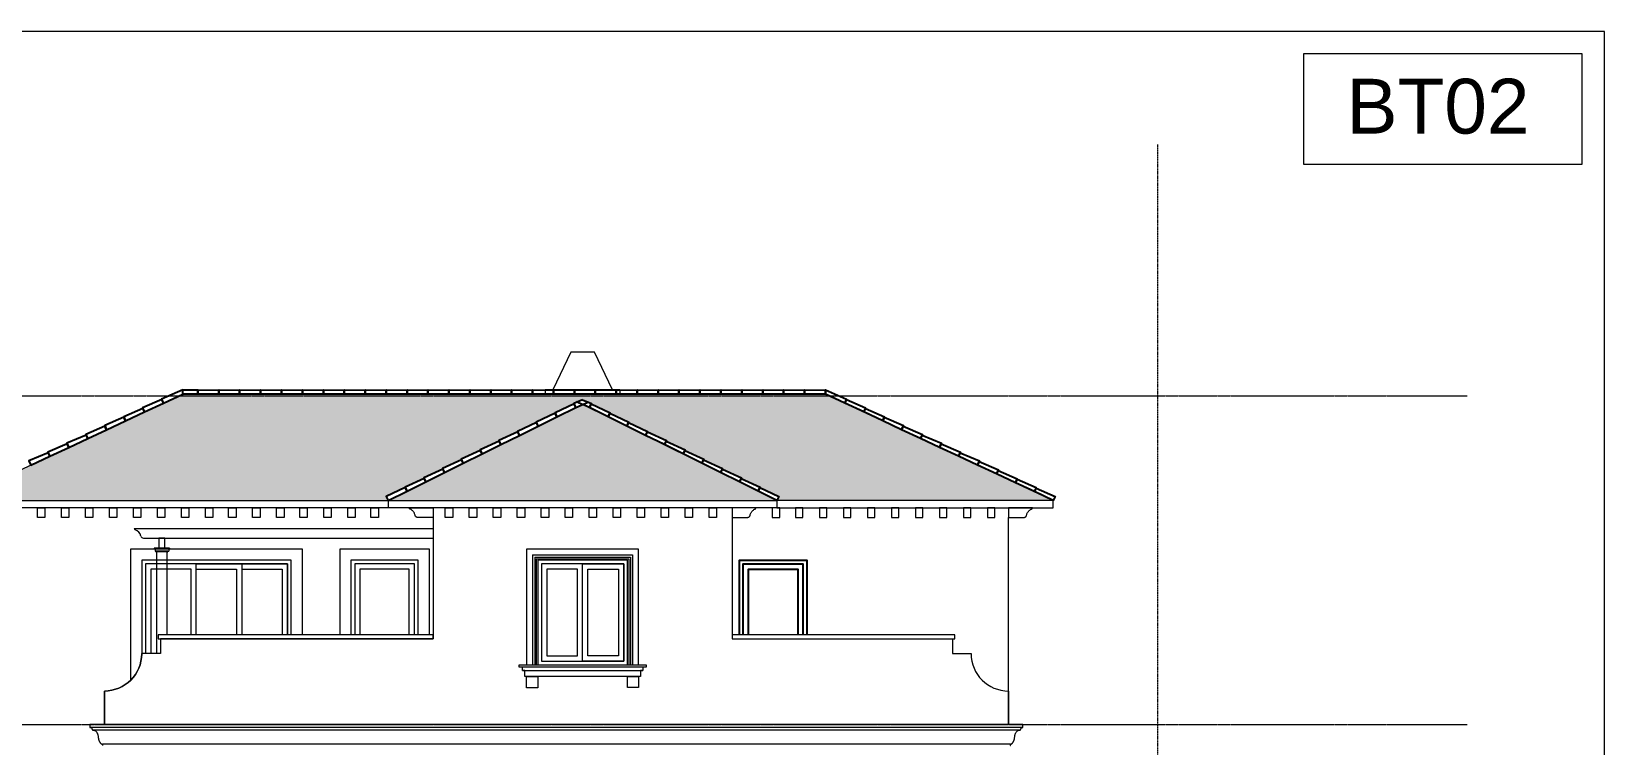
# Model space of a CAD drawing. Header units: millimetres. Extents: x 33748 to 451939, y -263262 to 62681.
# Drawn here: x 347391 to 368367, y -16928 to -7370 of the extents above; entities that cross this region are included whole.
import ezdxf
from ezdxf.enums import TextEntityAlignment as Align

# ---------------------------------------------------------------- set-up
doc = ezdxf.new("R2010")
doc.units = ezdxf.units.MM
doc.linetypes.add('CENTER', pattern=[50.8, 31.75, -6.35, 6.35, -6.35])
doc.linetypes.add('HIDDEN', pattern=[0.375, 0.25, -0.125])
doc.layers.get('Defpoints').update_dxf_attribs({"color": 202, "lineweight": 13})
for name, color, linetype, lineweight in [('-CENTER', 143, 'CENTER', 13), ('-DOOR', 137, 'Continuous', 9), ('-FURNITURE', 46, 'Continuous', 9), ('-HATCH', 8, 'Continuous', 5), ('-LINE1', 7, 'Continuous', 18), ('-RANH GIOI KHU DAT', 12, 'CENTER', 18), ('-TEXT', 7, 'Continuous', 15)]:
    doc.layers.add(name, color=color, linetype=linetype, lineweight=lineweight)
for name, color, linetype in [('-HATCH CONCRETE', 54, 'Continuous'), ('1-NETMANH', 8, 'Continuous'), ('13. NET HATCH', 252, 'Continuous')]:
    doc.layers.add(name, color=color, linetype=linetype)
doc.styles.add('1', font='arial.ttf')
pattern_1 = [(274.9697, (358703.714, -13446.76), (-199.9982614, 2400.0002103), [184.6944, -4432.6642]), (180, (358719.71, -13630.76), (-200, -200), [16, -184]), (0, (358519.71, -13646.76), (200, 200), [56, -144]), (90, (358575.71, -13646.76), (-200, 200), [20, -180]), (270, (358703.71, -13626.76), (200, -200), [20, -180]), (0, (358703.71, -13646.76), (200, 200), [16, -184]), (0, (358519.71, -13630.76), (200, 200), [40, -160]), (85.0303, (358559.714, -13630.76), (199.9982614, 2400.00021), [184.6944, -4432.6642]), (52.6961, (358559.714, -13620.76), (-2599.997178, -3400.0021483), [52.8016, -5227.35]), (18.4349, (358591.714, -13578.76), (400.0001, 199.99968), [50.5964, -581.859]), (341.5651, (358639.714, -13562.76), (-400.0001, 199.99968), [50.5964, -581.859]), (307.3039, (358687.714, -13578.76), (2599.997178, -3400.0021483), [52.8016, -5227.35]), (20.2249, (358601.714, -13592.76), (-2199.999453, -800.001667), [40.497, -4009.1944]), (339.7751, (358639.714, -13578.76), (2199.999453, -800.001667), [40.497, -4009.1944]), (307.4054, (358677.714, -13592.76), (2000.0019905, -2599.998493), [42.8018, -4237.385]), (52.5946, (358575.714, -13626.76), (-2000.0019905, -2599.998493), [42.8018, -4237.385])]

msp = doc.modelspace()

# ---------------------------------------------------------------- hatches: boundary and pattern name
at = {"layer": '13. NET HATCH'}
h = msp.add_hatch(dxfattribs=at)
h.set_pattern_fill('N-ONG-01', color=256, scale=200)
h.set_pattern_definition(pattern_1)
h.paths.add_polyline_path([(354768.3, -12300.9), (357395, -13593), (357368.3, -13646.8), (361068.6, -13646.8), (358018.8, -12224.6), (349418.1, -12224.6), (346368.3, -13646.8), (352168.3, -13646.8), (352141.6, -13593)])
h = msp.add_hatch(dxfattribs=at)
h.set_pattern_fill('N-ONG-01', color=256, scale=200)
h.set_pattern_definition(pattern_1)
h.paths.add_polyline_path([(357368.3, -13646.8), (354768.3, -12364), (352168.3, -13646.8)])

# ---------------------------------------------------------------- linework, layer by layer
at = {"layer": '-CENTER', "ltscale": 0.1}
for p, q in [((341868.6, -12246.6), (366607.6, -12246.6)), ((341868.6, -16646.8), (366607.6, -16646.8))]:
    msp.add_line(p, q, dxfattribs=at)
at = {"layer": '-DOOR', "lineweight": 9}
for points in [[(354218.3, -15796.8), (355318.3, -15796.8), (355318.3, -14496.8), (354218.3, -14496.8)], [(354218.3, -15796.8), (354768.3, -15796.8), (354768.3, -14496.8), (354218.3, -14496.8)], [(354288.3, -15726.8), (354698.3, -15726.8), (354698.3, -14566.8), (354288.3, -14566.8)], [(355318.3, -15796.8), (354768.3, -15796.8), (354768.3, -14496.8), (355318.3, -14496.8)], [(355248.3, -15726.8), (354838.3, -15726.8), (354838.3, -14566.8), (355248.3, -14566.8)]]:
    msp.add_lwpolyline(points, close=True, dxfattribs=at)
at = {"layer": '-FURNITURE'}
for p, q in [((348768.7, -14023.4), (352768.3, -14023.4)), ((348889.8, -14153.4), (352768.3, -14153.4)), ((349035, -14283.4), (349035, -14293.4)), ((349241.6, -14283.4), (349035, -14283.4)), ((349035, -14293.4), (349046.1, -14293.4)), ((349046.1, -14293.4), (349046.1, -14323.4)), ((349230.5, -14293.4), (349046.1, -14293.4)), ((349046.1, -14323.4), (349057.2, -14323.4)), ((349057.2, -14323.4), (349057.2, -14333.4)), ((349219.4, -14323.4), (349057.2, -14323.4)), ((349057.2, -14333.4), (349068.3, -14333.4)), ((349068.3, -15696.7), (349068.3, -14333.4)), ((349208.3, -14333.4), (349068.3, -14333.4)), ((349208.3, -14333.4), (349219.4, -14333.4)), ((349208.3, -15446.7), (349208.3, -14333.4)), ((349219.4, -14323.4), (349230.5, -14323.4)), ((349219.4, -14323.4), (349219.4, -14333.4)), ((349230.5, -14293.4), (349241.6, -14293.4)), ((349230.5, -14293.4), (349230.5, -14323.4)), ((349241.6, -14283.4), (349241.6, -14293.4))]:
    msp.add_line(p, q, dxfattribs=at)
msp.add_lwpolyline([(349178.3, -14283.4), (349178.3, -14153.4), (349098.3, -14153.4), (349098.3, -14283.4)], dxfattribs=at)
for centre, radius, start, end in [((348785.9, -14022.5), 17.2, 182.85687, 250.54145), ((348740.5, -14149.7), 117.9, 13.02642, 70.33925), ((348899.8, -14107.3), 47.2, 199.65484, 257.7643)]:
    msp.add_arc(centre, radius, start, end, dxfattribs=at)
at = {"layer": '-HATCH'}
for p, q in [((350179.8, -12224.6), (350179.8, -12164.9)), ((351579.8, -12224.6), (351579.8, -12164.9)), ((352979.8, -12224.6), (352979.8, -12164.9)), ((355268.3, -12164.9), (354268.3, -12164.9)), ((354268.3, -12164.9), (354268.3, -12224.6)), ((354379.8, -12224.6), (354379.8, -12164.9)), ((355268.3, -12164.9), (355268.3, -12224.6)), ((355779.8, -12224.6), (355779.8, -12164.9)), ((349418.1, -12224.6), (346368.3, -13646.8)), ((358018.8, -12224.6), (349418.1, -12224.6)), ((358018.8, -12224.6), (361068.6, -13646.8)), ((346368.3, -13646.8), (352168.3, -13646.8)), ((352448.3, -13746.8), (346368.3, -13746.8)), ((361068.6, -13646.8), (357368.3, -13646.8)), ((357368.3, -13746.8), (361068.6, -13746.8)), ((361068.6, -13746.8), (361068.6, -13646.8)), ((355618.3, -15876.8), (353918.3, -15876.8)), ((355573.3, -15876.8), (353963.3, -15876.8)), ((353963.3, -15921.8), (355573.3, -15921.8)), ((353993.3, -15921.8), (355543.3, -15921.8))]:
    msp.add_line(p, q, dxfattribs=at)
for points in [[(355168.3, -12164.9), (354926.3, -11664.9), (354610.3, -11664.9), (354368.3, -12164.9)], [(360468.6, -16646.7), (360468.6, -13874.8)], [(351018.1, -15446.7), (351018.1, -14296.8), (348718.5, -14296.8), (348718.5, -16053.6)], [(350868.1, -15446.7), (350868.1, -14446.8), (348868.5, -14446.8), (348868.5, -15722.9)], [(352718.3, -15446.7), (352718.3, -14296.8), (351518.3, -14296.8), (351518.3, -15446.7)], [(352568.3, -15446.7), (352568.3, -14446.8), (351668.3, -14446.8), (351668.3, -15446.7)], [(350818.1, -15446.7), (350818.1, -14496.8), (348918.5, -14496.8), (348918.5, -15502.9)], [(349598.4, -15446.7), (349598.4, -14496.8), (348918.5, -14496.8), (348918.5, -15696.7)], [(349528.4, -15446.7), (349528.4, -14566.8), (348988.5, -14566.8), (348988.5, -15696.7)], [(349598.4, -14496.8), (350208.3, -14496.8), (350208.3, -15446.7)], [(349598.4, -14566.8), (350138.3, -14566.8), (350138.3, -15446.7)], [(350208.3, -14496.8), (350818.1, -14496.8), (350818.1, -15446.7)], [(350208.3, -14566.8), (350748.1, -14566.8), (350748.1, -15446.7)], [(352518.3, -15446.7), (352518.3, -14496.8), (351718.3, -14496.8), (351718.3, -15446.7)], [(352448.3, -15446.7), (352448.3, -14566.8), (351788.3, -14566.8), (351788.3, -15446.7)], [(360661.8, -16684), (352984.5, -16684), (348175.1, -16684)], [(360619.5, -16721.5), (352984.5, -16721.5), (348217.4, -16721.5)], [(360495.6, -16909.2), (352984.5, -16909.2), (348341.3, -16909.2)]]:
    msp.add_lwpolyline(points, dxfattribs=at)
for points in [[(347472.4, -13874.8), (347472.4, -13746.8), (347572.4, -13746.8), (347572.4, -13874.8)], [(347793.4, -13874.8), (347793.4, -13746.8), (347893.4, -13746.8), (347893.4, -13874.8)], [(348114.5, -13874.8), (348114.5, -13746.8), (348214.5, -13746.8), (348214.5, -13874.8)], [(348435.5, -13874.8), (348435.5, -13746.8), (348535.5, -13746.8), (348535.5, -13874.8)], [(348756.5, -13874.8), (348756.5, -13746.8), (348856.5, -13746.8), (348856.5, -13874.8)], [(349077.6, -13874.8), (349077.6, -13746.8), (349177.6, -13746.8), (349177.6, -13874.8)], [(349398.6, -13874.8), (349398.6, -13746.8), (349498.6, -13746.8), (349498.6, -13874.8)], [(349719.6, -13874.8), (349719.6, -13746.8), (349819.6, -13746.8), (349819.6, -13874.8)], [(350030.3, -13874.8), (350030.3, -13746.8), (350130.3, -13746.8), (350130.3, -13874.8)], [(350351.3, -13874.8), (350351.3, -13746.8), (350451.3, -13746.8), (350451.3, -13874.8)], [(350672.3, -13874.8), (350672.3, -13746.8), (350772.3, -13746.8), (350772.3, -13874.8)], [(350983, -13874.8), (350983, -13746.8), (351083, -13746.8), (351083, -13874.8)], [(351304, -13874.8), (351304, -13746.8), (351404, -13746.8), (351404, -13874.8)], [(351625, -13874.8), (351625, -13746.8), (351725, -13746.8), (351725, -13874.8)], [(351935.6, -13874.8), (351935.6, -13746.8), (352035.6, -13746.8), (352035.6, -13874.8)], [(357406.7, -13874.8), (357406.7, -13746.8), (357306.7, -13746.8), (357306.7, -13874.8)], [(357717.3, -13874.8), (357717.3, -13746.8), (357617.3, -13746.8), (357617.3, -13874.8)], [(358038.3, -13874.8), (358038.3, -13746.8), (357938.3, -13746.8), (357938.3, -13874.8)], [(358359.4, -13874.8), (358359.4, -13746.8), (358259.4, -13746.8), (358259.4, -13874.8)], [(358680.4, -13874.8), (358680.4, -13746.8), (358580.4, -13746.8), (358580.4, -13874.8)], [(359001.4, -13874.8), (359001.4, -13746.8), (358901.4, -13746.8), (358901.4, -13874.8)], [(359322.5, -13874.8), (359322.5, -13746.8), (359222.5, -13746.8), (359222.5, -13874.8)], [(359643.5, -13874.8), (359643.5, -13746.8), (359543.5, -13746.8), (359543.5, -13874.8)], [(359964.5, -13874.8), (359964.5, -13746.8), (359864.5, -13746.8), (359864.5, -13874.8)], [(360285.6, -13874.8), (360285.6, -13746.8), (360185.6, -13746.8), (360185.6, -13874.8)], [(360681.9, -13873.8), (360686.1, -13872.5), (360690.2, -13870.8), (360694.1, -13868.6), (360697.6, -13866), (360700.9, -13863), (360703.8, -13859.7), (360706.3, -13856), (360708.4, -13852.1), (360710, -13848), (360711.2, -13843.7), (360713.4, -13834.8), (360716.3, -13826.1), (360719.9, -13817.6), (360724.2, -13809.5), (360729.1, -13801.7), (360734.6, -13794.3), (360740.8, -13787.5), (360747.4, -13781.1), (360754.5, -13775.3), (360762.1, -13770), (360770, -13765.4), (360778.4, -13761.4), (360779.8, -13760.8), (360781.1, -13760), (360782.4, -13759), (360783.6, -13758), (360784.6, -13756.8), (360785.6, -13755.6), (360786.4, -13754.2), (360787.1, -13752.8), (360787.7, -13751.4), (360788.2, -13749.9), (360788.5, -13748.3), (360788.6, -13746.8), (360468.6, -13746.8), (360468.6, -13874.8), (360469.7, -13874.8), (360673.1, -13874.8), (360677.5, -13874.5)]]:
    msp.add_lwpolyline(points, close=True, dxfattribs=at)
at = {"layer": '-HATCH CONCRETE'}
for points in [[(349418.1, -12224.6), (349418.1, -12165.5), (349133.9, -12289.6), (349159.7, -12345.1)], [(349618.8, -12224.6), (349618.8, -12172.6), (349898.8, -12164.6), (349898.8, -12224.6)], [(349898.8, -12224.6), (349898.8, -12172.6), (350178.8, -12164.6), (350178.8, -12224.6)], [(350178.8, -12224.6), (350178.8, -12172.6), (350458.8, -12164.6), (350458.8, -12224.6)], [(350458.8, -12224.6), (350458.8, -12172.6), (350738.8, -12164.6), (350738.8, -12224.6)], [(350738.8, -12224.6), (350738.8, -12172.6), (351018.8, -12164.6), (351018.8, -12224.6)], [(351018.8, -12224.6), (351018.8, -12172.6), (351298.8, -12164.6), (351298.8, -12224.6)], [(351298.8, -12224.6), (351298.8, -12172.6), (351578.8, -12164.6), (351578.8, -12224.6)], [(351578.8, -12224.6), (351578.8, -12172.6), (351858.8, -12164.6), (351858.8, -12224.6)], [(351858.8, -12224.6), (351858.8, -12172.6), (352138.8, -12164.6), (352138.8, -12224.6)], [(352138.8, -12224.6), (352138.8, -12172.6), (352418.8, -12164.6), (352418.8, -12224.6)], [(352418.8, -12224.6), (352418.8, -12172.6), (352698.8, -12164.6), (352698.8, -12224.6)], [(352698.8, -12224.6), (352698.8, -12172.6), (352978.8, -12164.6), (352978.8, -12224.6)], [(352978.8, -12224.6), (352978.8, -12172.6), (353258.8, -12164.6), (353258.8, -12224.6)], [(353258.8, -12224.6), (353258.8, -12172.6), (353538.8, -12164.6), (353538.8, -12224.6)], [(353538.8, -12224.6), (353538.8, -12172.6), (353818.8, -12164.6), (353818.8, -12224.6)], [(353818.8, -12224.6), (353818.8, -12172.6), (354098.8, -12164.6), (354098.8, -12224.6)], [(354098.8, -12224.6), (354098.8, -12172.6), (354378.8, -12164.6), (354378.8, -12224.6)], [(354378.8, -12224.6), (354378.8, -12172.6), (354658.8, -12164.6), (354658.8, -12224.6)], [(354658.8, -12224.6), (354658.8, -12172.6), (354938.8, -12164.6), (354938.8, -12224.6)], [(354938.8, -12224.6), (354938.8, -12172.6), (355218.8, -12164.6), (355218.8, -12224.6)], [(355218.8, -12224.6), (355218.8, -12172.6), (355498.8, -12164.6), (355498.8, -12224.6)], [(355498.8, -12224.6), (355498.8, -12172.6), (355778.8, -12164.6), (355778.8, -12224.6)], [(355778.8, -12224.6), (355778.8, -12172.6), (356058.8, -12164.6), (356058.8, -12224.6)], [(356058.8, -12224.6), (356058.8, -12172.6), (356338.8, -12164.6), (356338.8, -12224.6)], [(356338.8, -12224.6), (356338.8, -12172.6), (356618.8, -12164.6), (356618.8, -12224.6)], [(356618.8, -12224.6), (356618.8, -12172.6), (356898.8, -12164.6), (356898.8, -12224.6)], [(356898.8, -12224.6), (356898.8, -12172.6), (357178.8, -12164.6), (357178.8, -12224.6)], [(357178.8, -12224.6), (357178.8, -12172.6), (357458.8, -12164.6), (357458.8, -12224.6)], [(357458.8, -12224.6), (357458.8, -12172.6), (357738.8, -12164.6), (357738.8, -12224.6)], [(357738.8, -12224.6), (357738.8, -12172.6), (358018.8, -12164.6), (358018.8, -12224.6)], [(358018.8, -12224.6), (358018.8, -12165.5), (358302.5, -12290.9), (358277.2, -12345.1)], [(349159.7, -12345.1), (349137.8, -12298), (348880.6, -12409.1), (348906, -12463.4)], [(354676.8, -12402.7), (354653.7, -12356.2), (354399.3, -12473.4), (354425.9, -12527.1)], [(354859.8, -12402.7), (354882.9, -12356.2), (355137.3, -12473.4), (355110.7, -12527.1)], [(358277.2, -12345.1), (358299.2, -12298), (358556.3, -12409.1), (358531, -12463.4)], [(348652.2, -12581.8), (348630.2, -12534.6), (348373.1, -12645.7), (348398.4, -12700.1)], [(348906, -12463.4), (348884, -12416.3), (348626.8, -12527.4), (348652.2, -12581.8)], [(354425.9, -12527.1), (354402.8, -12480.6), (354148.4, -12597.8), (354175.1, -12651.5)], [(355110.7, -12527.1), (355133.8, -12480.6), (355388.2, -12597.8), (355361.5, -12651.5)], [(358531, -12463.4), (358552.9, -12416.3), (358810.1, -12527.4), (358784.7, -12581.8)], [(358784.7, -12581.8), (358806.7, -12534.6), (359063.8, -12645.7), (359038.5, -12700.1)], [(348144.7, -12818.4), (348122.7, -12771.3), (347865.5, -12882.4), (347890.9, -12936.8)], [(348398.4, -12700.1), (348376.5, -12653), (348119.3, -12764), (348144.7, -12818.4)], [(353924.2, -12775.9), (353901.1, -12729.4), (353646.7, -12846.6), (353673.4, -12900.3)], [(354175.1, -12651.5), (354152, -12605), (353897.6, -12722.2), (353924.2, -12775.9)], [(355361.5, -12651.5), (355384.6, -12605), (355639, -12722.2), (355612.4, -12775.9)], [(355612.4, -12775.9), (355635.5, -12729.4), (355889.9, -12846.6), (355863.2, -12900.3)], [(359038.5, -12700.1), (359060.5, -12653), (359317.6, -12764), (359292.3, -12818.4)], [(359292.3, -12818.4), (359314.2, -12771.3), (359571.4, -12882.4), (359546, -12936.8)], [(347890.9, -12936.8), (347868.9, -12889.6), (347611.8, -13000.7), (347637.1, -13055.1)], [(353422.5, -13024.7), (353399.4, -12978.2), (353145, -13095.4), (353171.7, -13149.2)], [(353673.4, -12900.3), (353650.3, -12853.8), (353395.9, -12971), (353422.5, -13024.7)], [(355863.2, -12900.3), (355886.3, -12853.8), (356140.7, -12971), (356114.1, -13024.7)], [(356114.1, -13024.7), (356137.2, -12978.2), (356391.6, -13095.4), (356364.9, -13149.2)], [(359546, -12936.8), (359568, -12889.6), (359825.1, -13000.7), (359799.8, -13055.1)], [(347637.1, -13055.1), (347615.2, -13008), (347358, -13119), (347383.4, -13173.4)], [(353171.7, -13149.2), (353148.6, -13102.6), (352894.2, -13219.8), (352920.8, -13273.6)], [(356364.9, -13149.2), (356388, -13102.6), (356642.4, -13219.8), (356615.8, -13273.6)], [(359799.8, -13055.1), (359821.8, -13008), (360078.9, -13119), (360053.6, -13173.4)], [(360053.6, -13173.4), (360075.5, -13126.3), (360332.7, -13237.4), (360307.3, -13291.8)], [(352670, -13398), (352646.9, -13351.4), (352392.5, -13468.6), (352419.2, -13522.4)], [(352920.8, -13273.6), (352897.7, -13227), (352643.3, -13344.2), (352670, -13398)], [(356615.8, -13273.6), (356638.9, -13227), (356893.3, -13344.2), (356866.6, -13398)], [(356866.6, -13398), (356889.7, -13351.4), (357144.1, -13468.6), (357117.5, -13522.4)], [(360307.3, -13291.8), (360329.3, -13244.6), (360586.4, -13355.7), (360561.1, -13410.1)], [(360561.1, -13410.1), (360583.1, -13363), (360840.2, -13474), (360814.8, -13528.4)], [(352419.2, -13522.4), (352396.1, -13475.8), (352141.6, -13593), (352168.3, -13646.8)], [(357117.5, -13522.4), (357140.6, -13475.8), (357395, -13593), (357368.3, -13646.8)], [(360814.8, -13528.4), (360836.8, -13481.3), (361094, -13592.4), (361068.6, -13646.8)]]:
    msp.add_lwpolyline(points, close=True, dxfattribs=at)
for points in [[(349418.1, -12165.5), (349618.8, -12164.6), (349618.8, -12224.6), (349418.1, -12224.6)], [(354768.3, -12300.9), (354650.2, -12349.1), (354676.8, -12402.7), (354852.7, -12328.3)], [(354768.3, -12300.9), (354886.4, -12349.1), (354859.8, -12402.7), (354683.9, -12328.3)]]:
    msp.add_lwpolyline(points, dxfattribs=at)
at = {"layer": '-LINE1'}
for p, q in [((352168.3, -13646.8), (354768.3, -12364)), ((357368.3, -13646.8), (354768.3, -12364)), ((352168.3, -13646.8), (352168.3, -13746.8)), ((357368.3, -13646.8), (357368.3, -13746.8)), ((352768.3, -16646.7), (352768.3, -16646.7))]:
    msp.add_line(p, q, dxfattribs=at)
at = {"layer": '-LINE1', "lineweight": 20}
for p, q in [((352168.3, -13646.8), (357368.3, -13646.8)), ((357368.3, -13746.8), (352168.3, -13746.8))]:
    msp.add_line(p, q, dxfattribs=at)
at = {"layer": '-LINE1'}
for points in [[(368148.4, -7668.9), (364417.2, -7668.9), (364417.2, -9146.7), (368148.4, -9146.7)], [(352555, -13873.8), (352550.8, -13872.5), (352546.7, -13870.8), (352542.9, -13868.6), (352539.3, -13866), (352536, -13863), (352533.1, -13859.7), (352530.6, -13856), (352528.5, -13852.1), (352526.9, -13848), (352525.8, -13843.7), (352523.6, -13834.8), (352520.6, -13826.1), (352517, -13817.6), (352512.7, -13809.5), (352507.8, -13801.7), (352502.3, -13794.3), (352496.2, -13787.5), (352489.5, -13781.1), (352482.4, -13775.3), (352474.8, -13770), (352466.9, -13765.4), (352458.6, -13761.4), (352457.2, -13760.8), (352455.8, -13760), (352454.5, -13759), (352453.4, -13758), (352452.3, -13756.8), (352451.3, -13755.6), (352450.5, -13754.2), (352449.8, -13752.8), (352449.2, -13751.4), (352448.8, -13749.9), (352448.5, -13748.3), (352448.3, -13746.8), (352768.3, -13746.8), (352768.3, -13874.8), (352767.2, -13874.8), (352563.8, -13874.8), (352559.4, -13874.5)], [(352930.3, -13874.8), (352930.3, -13746.8), (353030.3, -13746.8), (353030.3, -13874.8)], [(353251.4, -13874.8), (353251.4, -13746.8), (353351.4, -13746.8), (353351.4, -13874.8)], [(353572.4, -13874.8), (353572.4, -13746.8), (353672.4, -13746.8), (353672.4, -13874.8)], [(353893.4, -13874.8), (353893.4, -13746.8), (353993.4, -13746.8), (353993.4, -13874.8)], [(354214.5, -13874.8), (354214.5, -13746.8), (354314.5, -13746.8), (354314.5, -13874.8)], [(354535.5, -13874.8), (354535.5, -13746.8), (354635.5, -13746.8), (354635.5, -13874.8)], [(354856.5, -13874.8), (354856.5, -13746.8), (354956.5, -13746.8), (354956.5, -13874.8)], [(355177.6, -13874.8), (355177.6, -13746.8), (355277.6, -13746.8), (355277.6, -13874.8)], [(355498.6, -13874.8), (355498.6, -13746.8), (355598.6, -13746.8), (355598.6, -13874.8)], [(355819.6, -13874.8), (355819.6, -13746.8), (355919.6, -13746.8), (355919.6, -13874.8)], [(356140.7, -13874.8), (356140.7, -13746.8), (356240.7, -13746.8), (356240.7, -13874.8)], [(356461.7, -13874.8), (356461.7, -13746.8), (356561.7, -13746.8), (356561.7, -13874.8)], [(356981.6, -13873.8), (356985.8, -13872.5), (356989.9, -13870.8), (356993.8, -13868.6), (356997.3, -13866), (357000.6, -13863), (357003.5, -13859.7), (357006, -13856), (357008.1, -13852.1), (357009.7, -13848), (357010.8, -13843.7), (357013.1, -13834.8), (357016, -13826.1), (357019.6, -13817.6), (357023.9, -13809.5), (357028.8, -13801.7), (357034.3, -13794.3), (357040.4, -13787.5), (357047.1, -13781.1), (357054.2, -13775.3), (357061.8, -13770), (357069.7, -13765.4), (357078, -13761.4), (357079.5, -13760.8), (357080.8, -13760), (357082.1, -13759), (357083.2, -13758), (357084.3, -13756.8), (357085.3, -13755.6), (357086.1, -13754.2), (357086.8, -13752.8), (357087.4, -13751.4), (357087.9, -13749.9), (357088.2, -13748.3), (357088.3, -13746.8), (356768.3, -13746.8), (356768.3, -13874.8), (356769.4, -13874.8), (356972.8, -13874.8), (356977.2, -13874.5)]]:
    msp.add_lwpolyline(points, close=True, dxfattribs=at)
at = {"layer": '-LINE1', "lineweight": 20}
for points in [[(352768.3, -13874.8), (352768.3, -15496.8)], [(356768.3, -13874.8), (356768.3, -15496.8)], [(356868.3, -16646.7), (356868.3, -16646.7)], [(357768.3, -16646.7), (357768.3, -16646.7)]]:
    msp.add_lwpolyline(points, dxfattribs=at)
at = {"layer": '-LINE1'}
for points in [[(355518.3, -15846.8), (355518.3, -14296.8), (354018.3, -14296.8), (354018.3, -15846.8)], [(355368.3, -15846.8), (355368.3, -14446.8), (354168.3, -14446.8), (354168.3, -15846.8)]]:
    msp.add_lwpolyline(points, dxfattribs=at)
at = {"layer": '-LINE1', "lineweight": 20}
for points in [[(352768.3, -15496.8), (352768.3, -15496.8), (349118.3, -15496.8), (349118.3, -15696.7), (348868.3, -15696.7, -0.4142135), (348368.3, -16196.7), (348368.3, -16646.7), (352768.3, -16646.7), (352768.3, -16646.7)], [(356768.3, -15496.8), (356768.3, -15496.8), (359718.6, -15496.8), (359718.6, -15696.7), (359968.6, -15696.7, 0.4142135), (360468.6, -16196.7), (360468.6, -16646.7), (356768.3, -16646.7)]]:
    msp.add_lwpolyline(points, format="xyb", dxfattribs=at)
for points in [[(349088.3, -15496.8), (352768.3, -15496.8), (352768.3, -15446.8), (349088.3, -15446.8)], [(356768.3, -15496.8), (359748.6, -15496.8), (359748.6, -15446.8), (356768.3, -15446.8)]]:
    msp.add_lwpolyline(points, close=True, dxfattribs=at)
at = {"layer": '-LINE1', "color": 0, "lineweight": 20}
for points in [[(353918.3, -15846.8), (355618.3, -15846.8), (355618.3, -15876.8), (355573.3, -15876.8), (355573.3, -15921.8), (355543.3, -15921.8), (355543.3, -16001.8), (353993.3, -16001.8), (353993.3, -15921.8), (353963.3, -15921.8), (353963.3, -15876.8), (353918.3, -15876.8), (353918.3, -15846.8)], [(360492.6, -16927.9), (360493.3, -16925.8), (360493.9, -16923.5), (360494.4, -16921.2), (360494.8, -16918.9), (360495.2, -16916.5), (360495.4, -16914.1), (360495.5, -16911.6), (360495.6, -16909.2), (360497.3, -16908.8), (360499.1, -16908.2), (360500.8, -16907.7), (360502.5, -16907), (360504.2, -16906.2), (360505.9, -16905.4), (360507.5, -16904.5), (360509.2, -16903.5), (360510.8, -16902.5), (360512.5, -16901.4), (360514.1, -16900.2), (360515.7, -16898.9), (360517.2, -16897.5), (360518.8, -16896.1), (360520.3, -16894.6), (360521.8, -16893.1), (360523.2, -16891.4), (360524.7, -16889.7), (360526.1, -16888), (360527.5, -16886.1), (360528.8, -16884.2), (360530.1, -16882.3), (360531.4, -16880.3), (360532.7, -16878.2), (360533.9, -16876.1), (360535.1, -16873.9), (360536.3, -16871.7), (360537.4, -16869.4), (360538.5, -16867), (360539.5, -16864.6), (360540.5, -16862.2), (360541.5, -16859.7), (360542.4, -16857.2), (360543.3, -16854.6), (360544.1, -16852), (360544.9, -16849.4), (360545.7, -16846.7), (360547, -16841.2), (360548.2, -16835.7), (360549.3, -16830), (360549.7, -16827.1), (360550.4, -16821.3), (360550.7, -16818.4), (360551.5, -16809.1), (360552.7, -16800.9), (360553.7, -16795.2), (360554.9, -16789.6), (360556.6, -16783.1), (360558.3, -16777.5), (360560, -16772.4), (360562, -16767.4), (360564.6, -16761.4), (360568, -16754.7), (360571.8, -16748.5), (360575.9, -16742.8), (360580.2, -16737.7), (360584.8, -16733.3), (360589.5, -16729.4), (360594.4, -16726.3), (360599.5, -16723.8), (360605.7, -16721.7), (360617.5, -16721.7), (360618.9, -16721.6), (360620.4, -16721.4), (360621.8, -16721), (360623.2, -16720.4), (360624.6, -16719.7), (360626, -16718.8), (360627.3, -16717.8), (360628.6, -16716.7), (360629.8, -16715.4), (360631, -16713.9), (360632.1, -16712.4), (360633.1, -16710.7), (360634.1, -16708.9), (360635.1, -16707), (360635.9, -16705), (360636.7, -16702.9), (360637.4, -16700.8), (360638, -16698.5), (360638.5, -16696.2), (360638.9, -16693.9), (360639.2, -16691.5), (360639.5, -16689.1), (360639.6, -16686.6), (360639.6, -16684.2), (360661.8, -16684.2), (360661.8, -16646.7), (352984.5, -16646.7), (348175.1, -16646.7), (348175.1, -16684.2), (348197.3, -16684.2), (348197.3, -16686.6), (348197.5, -16689.1), (348197.7, -16691.5), (348198, -16693.9), (348198.5, -16696.2), (348199, -16698.5), (348199.6, -16700.8), (348200.3, -16702.9), (348201, -16705), (348201.9, -16707), (348202.8, -16708.9), (348203.8, -16710.7), (348204.8, -16712.4), (348206, -16713.9), (348207.1, -16715.4), (348208.4, -16716.7), (348209.6, -16717.8), (348211, -16718.8), (348212.3, -16719.7), (348213.7, -16720.4), (348215.1, -16721), (348216.6, -16721.4), (348218, -16721.6), (348219.4, -16721.7), (348231.2, -16721.7), (348237.4, -16723.8), (348242.5, -16726.3), (348247.4, -16729.4), (348252.2, -16733.3), (348256.7, -16737.7), (348261, -16742.8), (348265.1, -16748.5), (348268.9, -16754.7), (348272.3, -16761.4), (348275, -16767.4), (348276.9, -16772.4), (348278.6, -16777.5), (348280.3, -16783.1), (348282, -16789.6), (348283.2, -16795.2), (348284.2, -16800.9), (348285.4, -16809.1), (348286.2, -16818.4), (348286.5, -16821.3), (348287.2, -16827.1), (348287.7, -16830), (348288.7, -16835.7), (348289.9, -16841.2), (348291.3, -16846.7), (348292, -16849.4), (348292.8, -16852), (348293.7, -16854.6), (348294.5, -16857.2), (348295.5, -16859.7), (348296.4, -16862.2), (348297.4, -16864.6), (348298.5, -16867), (348299.5, -16869.4), (348300.7, -16871.7), (348301.8, -16873.9), (348303, -16876.1), (348304.2, -16878.2), (348305.5, -16880.3), (348306.8, -16882.3), (348308.1, -16884.2), (348309.5, -16886.1), (348310.8, -16888), (348312.2, -16889.7), (348313.7, -16891.4), (348315.2, -16893.1), (348316.6, -16894.6), (348318.2, -16896.1), (348319.7, -16897.5), (348321.3, -16898.9), (348322.9, -16900.2), (348324.5, -16901.4), (348326.1, -16902.5), (348327.7, -16903.5), (348329.4, -16904.5), (348331, -16905.4), (348332.7, -16906.2), (348334.4, -16907), (348336.1, -16907.7), (348337.9, -16908.2), (348339.6, -16908.8), (348341.3, -16909.2), (348341.4, -16911.6), (348341.5, -16914.1), (348341.8, -16916.5), (348342.1, -16918.9), (348342.5, -16921.2), (348343, -16923.5), (348343.6, -16925.8), (348344.3, -16927.9)]]:
    msp.add_lwpolyline(points, dxfattribs=at)
for points in [[(354018.3, -16001.8), (354168.3, -16001.8), (354168.3, -16152.8), (354018.3, -16152.8)], [(355368.3, -16001.8), (355518.3, -16001.8), (355518.3, -16151.8), (355368.3, -16151.8)]]:
    msp.add_lwpolyline(points, close=True, dxfattribs=at)
at = {"layer": '-RANH GIOI KHU DAT', "linetype": 'HIDDEN', "ltscale": 10}
msp.add_lwpolyline([(362468.6, -25159.7), (362468.6, -8881.1)], dxfattribs=at)
at = {"layer": '1-NETMANH', "lineweight": 20}
for p, q in [((354098.3, -14376.8), (355438.3, -14376.8)), ((354098.3, -14376.8), (354098.3, -15846.8)), ((354128.3, -14406.8), (355408.3, -14406.8)), ((354128.3, -14406.8), (354128.3, -15846.8)), ((354148.3, -14426.8), (355388.3, -14426.8)), ((354148.3, -14426.8), (354148.3, -15846.8)), ((355388.3, -14426.8), (355388.3, -15846.8)), ((355408.3, -14406.8), (355408.3, -15846.8)), ((355438.3, -14376.8), (355438.3, -15846.8)), ((352768.3, -15446.7), (349118.3, -15446.7)), ((352768.3, -15446.7), (352768.3, -15496.8)), ((349118.3, -15696.7), (348868.3, -15696.7)), ((348368.3, -16646.7), (348368.3, -16196.7)), ((352768.3, -16646.7), (348368.3, -16646.7))]:
    msp.add_line(p, q, dxfattribs=at)
at = {"layer": '1-NETMANH'}
for points in [[(356868.3, -15446.7), (356868.3, -14446.8), (357768.3, -14446.8), (357768.3, -15446.7)], [(356918.3, -15446.7), (356918.3, -14496.8), (357718.3, -14496.8), (357718.3, -15446.7)], [(356988.3, -15446.7), (356988.3, -14566.8), (357648.3, -14566.8), (357648.3, -15446.7)]]:
    msp.add_lwpolyline(points, dxfattribs=at)
at = {"layer": '1-NETMANH', "lineweight": 20}
msp.add_arc((348368.3, -15696.7), 500, 270.00003, 0.00002, dxfattribs=at)
at = {"layer": 'Defpoints'}
msp.add_lwpolyline([(336947.2, -29645.1), (368447.2, -29645.1), (368447.2, -7370.1), (336947.2, -7370.1)], close=True, dxfattribs=at)

# ---------------------------------------------------------------- texts
at = {"layer": '-TEXT', "color": 4, "style": '1'}
msp.add_text('BT02', height=733.71, dxfattribs=at).set_placement((366216.6, -8958.2), align=Align.BOTTOM_CENTER)

doc.saveas('drawing.dxf')
